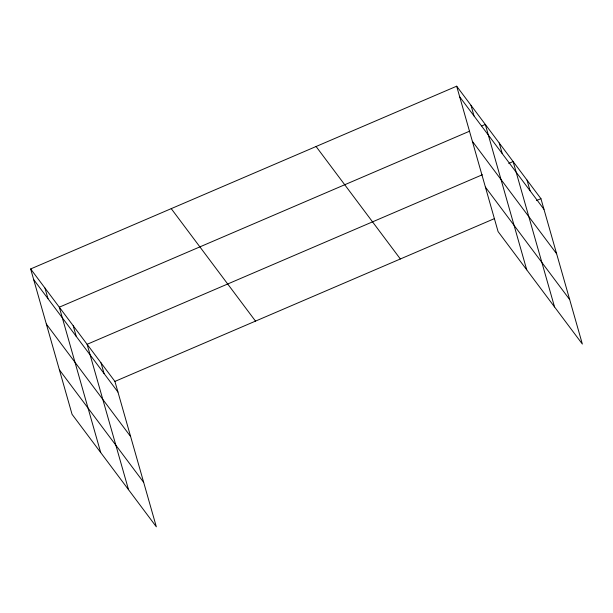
<?xml version="1.0" encoding="UTF-8"?>
<svg xmlns="http://www.w3.org/2000/svg" width="613" height="613" viewBox="0 0 613 613"><rect width="100%" height="100%" fill="white"/><g stroke="black" fill="none" stroke-linecap="round" stroke-linejoin="round"><path stroke-width="0.92" d="M30.65 268.946L114.922 381.416L156.33 526.805L72.066 414.334L30.65 268.946L456.67 86.195L540.934 198.666L582.35 344.054L498.078 231.584L456.67 86.195M469.504 131.22L59.3 307.19L100.716 452.57M481.803 125.949L485.32 124.439L526.736 269.82M482.377 174.743L87.107 344.307L128.523 489.687M508.736 163.441L513.127 161.556L554.543 306.937M114.922 381.416L494.369 218.649M536.544 200.551L540.934 198.666M459.696 96.831L543.969 209.309M472.362 141.297L556.635 253.774M485.412 187.111L569.684 299.588M316.078 146.507L400.35 258.977M171.234 208.642L255.506 321.112M33.677 279.582L117.949 392.059M46.343 324.047L130.615 436.525M59.4 369.861L143.664 482.339M527.034 180.115L530.061 190.75M499.22 142.998L502.254 153.633M470.991 105.313L474.025 115.957M101.015 362.858L104.041 373.501M73.208 325.748L76.234 336.384M44.979 288.064L48.006 298.707"/></g></svg>
